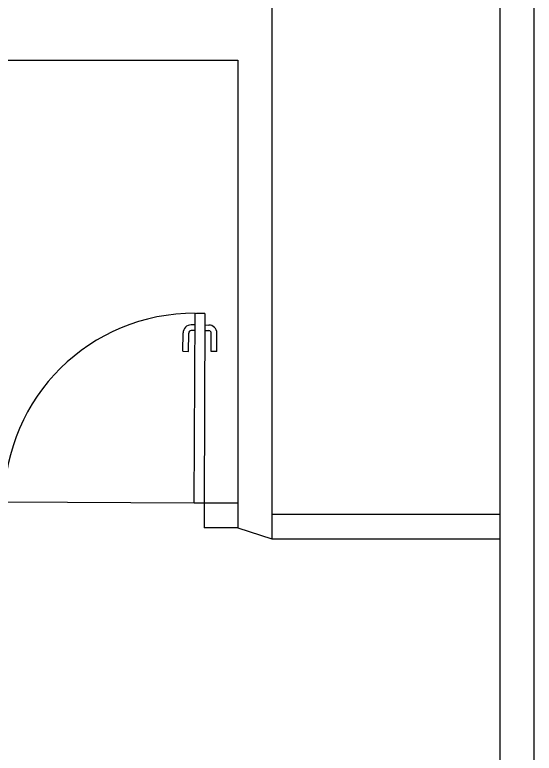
# Model space of a CAD drawing. Header units: millimetres. Extents: x 56918 to 63805, y 98050 to 121723.
# Drawn here: x 61695 to 63805, y 114067 to 117070 of the extents above; entities that cross this region are included whole.
import ezdxf

# ---------------------------------------------------------------- set-up
doc = ezdxf.new("R2010")
doc.units = ezdxf.units.MM
doc.header["$MEASUREMENT"] = 0
for name, color, linetype in [('_Co MUROS', 1, 'Continuous'), ('_Co PUERTAS', 70, 'Continuous'), ('_Co SOMBREADOS', 8, 'Continuous'), ('_Co TABIQUERIA', 3, 'Continuous')]:
    doc.layers.add(name, color=color, linetype=linetype)

# ---------------------------------------------------------------- blocks, each defined once
blk = doc.blocks.new('*U53')
at = {"layer": '_Co PUERTAS'}
for p, q in [((621, 48.7), (695.6, 48.7)), ((621, 48.7), (621, 25.8)), ((621, 25.8), (695.6, 25.8)), ((705.6, 0), (705.6, 15.8)), ((728.5, 0), (728.5, 15.8)), ((4.2, -40), (4.2, -6.6)), ((4.2, -6.6), (4.2, -6.6)), ((4.2, -6.6), (4.2, -6.6)), ((775.9, -40), (775.9, -6.6)), ((705.6, -40), (705.6, -55.8)), ((728.5, -40), (728.5, -55.8)), ((621, -65.8), (695.6, -65.8)), ((621, -88.7), (621, -65.8)), ((621, -88.7), (695.6, -88.7))]:
    blk.add_line(p, q, dxfattribs=at)
blk.add_lwpolyline([(4.2, 0), (775.9, 0), (775.9, -40), (4.2, -40)], close=True, dxfattribs=at)
for centre, radius, start, end in [((695.6, 15.8), 32.9, 0, 90), ((695.6, 15.8), 10, 0, 90), ((695.6, -55.8), 10, 270, 0), ((695.6, -55.8), 32.9, 270, 0)]:
    blk.add_arc(centre, radius, start, end, dxfattribs=at)
at = {"layer": '_Co SOMBREADOS'}
blk.add_line((4.2, 0), (4.2, 771.6), dxfattribs=at)
blk.add_arc((4.2, 0), 771.6, 0, 90, dxfattribs=at)

msp = doc.modelspace()

# ---------------------------------------------------------------- linework, layer by layer
at = {"layer": '_Co MUROS'}
for p, q in [((63804.7, 98049.8), (63804.7, 121448.9)), ((63666.9, 98453.4), (63666.9, 121197.6)), ((62739.3, 117122.1), (62739.3, 115084)), ((58806.7, 116885.7), (61954.7, 116885.7)), ((61954.7, 116885.7), (62601.4, 116885.7)), ((62601.4, 116885.7), (62601.4, 114983.3)), ((62739.3, 115084), (62739.3, 114939.4)), ((62601.4, 114983.3), (62739.3, 114939.4))]:
    msp.add_line(p, q, dxfattribs=at)
for points in [[(62739.3, 115039.4), (63666.9, 115039.4)], [(62739.3, 114939.4), (63666.9, 114939.4)]]:
    msp.add_lwpolyline(points, dxfattribs=at)
at = {"layer": '_Co TABIQUERIA'}
for points in [[(62463.5, 115088), (62463.5, 114984)], [(62601.4, 115084), (62463.5, 115084)], [(62601.4, 114984), (62463.5, 114984)]]:
    msp.add_lwpolyline(points, dxfattribs=at)

# ---------------------------------------------------------------- block references
at = {"layer": '_Co PUERTAS', "rotation": 89.7200411652329}
msp.add_blockref('*U53', (62423.5, 115080), dxfattribs=at)

doc.saveas('drawing.dxf')
